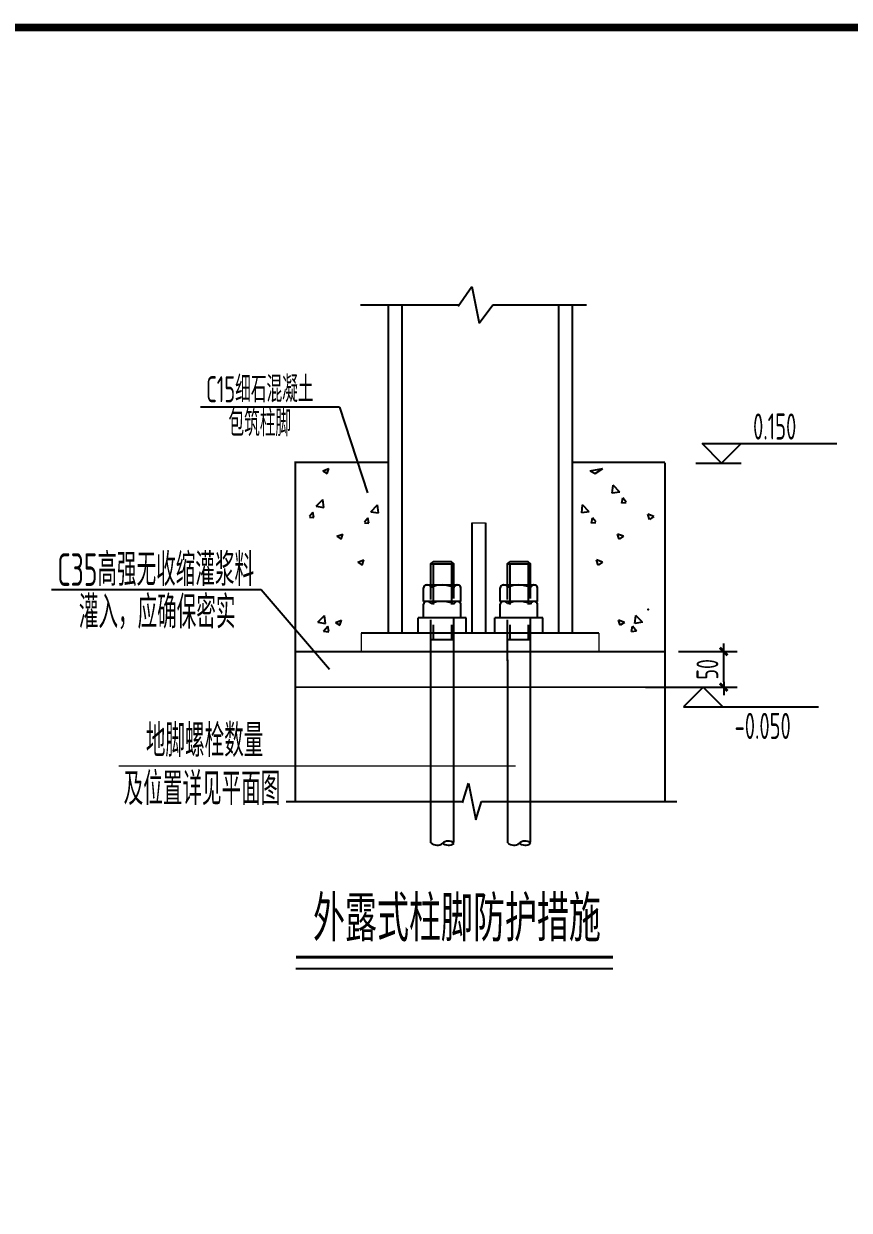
# Model space of a CAD drawing. Extents: x -17471 to 313636, y -71590 to 757901.
# Drawn here: x 228662 to 239712, y 239946 to 255820 of the extents above; entities that cross this region are included whole.
import ezdxf

# ---------------------------------------------------------------- set-up
doc = ezdxf.new("R2010")
doc.units = 0
doc.header["$LTSCALE"] = 1000
doc.header["$MEASUREMENT"] = 0
doc.linetypes.add('HIDDEN', pattern=[0.375, 0.25, -0.125])
for name, color, linetype in [('ADIM', 3, 'Continuous'), ('DIM', 3, 'Continuous'), ('FRAMING', 2, 'Continuous'), ('HIDDEN', 7, 'HIDDEN'), ('PUB_TITLE', 4, 'Continuous'), ('THICK', 6, 'Continuous'), ('THIN', 7, 'Continuous'), ('Z', 4, 'Continuous'), ('板负筋标注TEXT2', 6, 'Continuous')]:
    doc.layers.add(name, color=color, linetype=linetype)
doc.layers.add('TEXT', color=7, linetype='Continuous', lineweight=13)
doc.styles.add('TSSD_Dimension', font='Tssdeng.shx', dxfattribs={"width": 0.7, "bigfont": 'hztxt.shx'})
doc.styles.add('TSSD_NORM', font='Tssdeng.shx', dxfattribs={"width": 0.65, "bigfont": 'hztxt.shx'})
doc.styles.add('TSSD_REIN', font='Tssdeng.shx', dxfattribs={"width": 0.7, "bigfont": 'hztxt.shx'})
doc.dimstyles.new('TSSD_20_100', dxfattribs={"dimtxt": 400, "dimasz": 100, "dimexe": 250, "dimexo": 250, "dimgap": 100, "dimtad": 1, "dimdec": 0, "dimlfac": 0.2, "dimzin": 0, "dimdsep": 46, "dimtxsty": 'TSSD_Dimension', "dimblk": '_TSDBK', "dimcen": 0, "dimclrt": 7, "dimadec": 0, "dimazin": 0, "dimtfac": 1, "dimtdec": 0, "dimtix": 1, "dimtmove": 2, "dimatfit": 3, "dimldrblk": '_TSDBK', "dimfxl": 0, "dimtolj": 1, "dimtzin": 0, "dimarcsym": 0})

# ---------------------------------------------------------------- blocks, each defined once
blk = doc.blocks.new('_TSDBK')
blk.add_line((-1, 0), (1.5, 0))
at = {"const_width": 0.5}
blk.add_lwpolyline([(-0.7, -0.7), (0.7, 0.7)], dxfattribs=at)
blk = doc.blocks.new('*D316')
at = {"layer": 'Defpoints', "color": 0, "transparency": 16777216}
for p in [(2169778, -2376045), (2170859, -2376045), (2169778, -2376699)]:
    blk.add_point(p, dxfattribs=at)
at = {"layer": 'DIM', "color": 0, "lineweight": -2, "transparency": 16777216}
for p, q in [((2170028, -2376045), (2171109, -2376045)), ((2170859, -2376599), (2170859, -2376145)), ((2170028, -2376699), (2171109, -2376699))]:
    blk.add_line(p, q, dxfattribs=at)
at = {"layer": 'DIM', "color": 0, "lineweight": -2, "transparency": 16777216, "xscale": 100, "yscale": 100, "zscale": 100}
for p, rotation in [((2170859, -2376045), 90), ((2170859, -2376699), 270)]:
    blk.add_blockref('_TSDBK', p, dxfattribs=dict(at, rotation=rotation))
at = {"layer": 'DIM', "color": 7, "transparency": 16777216, "insert": (2170559, -2376372), "char_height": 400, "attachment_point": 5, "rotation": 90, "style": 'TSSD_Dimension'}
blk.add_mtext('\\A1;50', dxfattribs=at)
blk = doc.blocks.new('外露式柱脚防护措施')
for p, q in [((2165976.6, -2369699.3), (2166228.6, -2369338.5)), ((2166228.6, -2369338.5), (2166364.8, -2370010.5)), ((2164178.7, -2369674.5), (2165994, -2369674.5)), ((2164688.7, -2369674.5), (2164688.7, -2375708.7)), ((2164940.7, -2369674.5), (2164940.7, -2375708.7)), ((2166364.8, -2370010.5), (2166616.8, -2369674.5)), ((2166616.8, -2369674.5), (2168336.6, -2369674.5)), ((2167820.9, -2369674.5), (2167820.9, -2375708.7)), ((2168072.9, -2369674.5), (2168072.9, -2375708.7)), ((2166225.5, -2373680.1), (2166225.5, -2375708.7)), ((2166477.5, -2373680.1), (2166477.5, -2375708.7)), ((2168564.8, -2375708.7), (2164196.8, -2375708.7)), ((2166056.4, -2378824.5), (2166167.6, -2378463.6)), ((2166167.6, -2378463.6), (2166303.8, -2379135.6)), ((2162813.9, -2378799.6), (2166073.8, -2378799.6)), ((2166303.8, -2379135.6), (2166407.6, -2378799.6)), ((2166407.6, -2378799.6), (2169996.4, -2378799.6))]:
    blk.add_line(p, q)
at = {"const_width": 36}
for points in [[(2164688.7, -2372569.1), (2162983.8, -2372569.1), (2162983.8, -2378799.6)], [(2169777.8, -2372569.1), (2168072.9, -2372569.1)], [(2169777.8, -2372576.1), (2169777.8, -2378799.6)], [(2169777.8, -2376044.7), (2162983.8, -2376044.7)], [(2169777.8, -2376699.4), (2162983.8, -2376699.4)]]:
    blk.add_lwpolyline(points, dxfattribs=at)
for centre, start, end in [((2165590.4, -2379438.5), 226.47964, 309.44942), ((2165796.7, -2379692.2), 50.55058, 133.52036), ((2165796.7, -2379438.5), 226.47964, 309.44942), ((2167000.5, -2379438.5), 226.47964, 309.44942), ((2167206.8, -2379692.2), 50.55058, 133.52036), ((2167206.8, -2379438.5), 226.47964, 309.44942)]:
    blk.add_arc(centre, 164.2, start, end)
blk.add_point((2169470.1, -2375269.4))
at = {"layer": 'ADIM'}
for p, q in [((2163798.6, -2371552.4), (2161242, -2371552.4)), ((2163798.6, -2371552.4), (2164307.8, -2373128.8)), ((2162353.4, -2374912.1), (2158497.9, -2374912.1)), ((2163611.7, -2376376), (2162353.4, -2374912.1))]:
    blk.add_line(p, q, dxfattribs=at)
at = {"layer": 'FRAMING'}
for p, q in [((2165472.9, -2374431.8), (2165515, -2374399.2)), ((2165855.3, -2374399.2), (2165515, -2374399.2)), ((2165896.2, -2374431.8), (2165855.3, -2374399.2)), ((2166883, -2374431.8), (2166925, -2374399.2)), ((2167265.4, -2374399.2), (2166925, -2374399.2)), ((2167306.3, -2374431.8), (2167265.4, -2374399.2)), ((2165472.9, -2374431.8), (2165896.2, -2374431.8)), ((2165475.4, -2374820.7), (2165475.4, -2374427.8)), ((2165895.4, -2374820.7), (2165895.4, -2374427.8)), ((2166883, -2374431.8), (2167306.3, -2374431.8)), ((2166885.5, -2374820.7), (2166885.5, -2374427.8)), ((2167305.5, -2374820.7), (2167305.5, -2374427.8)), ((2165976.3, -2374822.7), (2165392.8, -2374822.7)), ((2167386.3, -2374822.7), (2166802.9, -2374822.7)), ((2165342.4, -2375125.1), (2165342.4, -2374873.1)), ((2166026.7, -2375125.1), (2166026.7, -2374873.1)), ((2166752.5, -2375125.1), (2166752.5, -2374873.1)), ((2167436.7, -2375125.1), (2167436.7, -2374873.1)), ((2166026.7, -2375125.1), (2165342.4, -2375125.1)), ((2165342.4, -2375427.3), (2165342.4, -2375175.3)), ((2165976.3, -2375124.9), (2165392.8, -2375124.9)), ((2166026.7, -2375427.3), (2166026.7, -2375175.3)), ((2167436.7, -2375125.1), (2166752.5, -2375125.1)), ((2166752.5, -2375427.3), (2166752.5, -2375175.3)), ((2167386.3, -2375124.9), (2166802.9, -2375124.9)), ((2167436.7, -2375427.3), (2167436.7, -2375175.3)), ((2165243, -2375708.7), (2165243, -2375423.4)), ((2166126, -2375423.4), (2165243, -2375423.4)), ((2166126, -2375708.7), (2166126, -2375423.4)), ((2166653.1, -2375708.7), (2166653.1, -2375423.4)), ((2167536.1, -2375423.4), (2166653.1, -2375423.4)), ((2167536.1, -2375708.7), (2167536.1, -2375423.4)), ((2165477.3, -2379557.6), (2165477.3, -2376195)), ((2165895.4, -2379539.8), (2165895.4, -2376195)), ((2166887.4, -2379557.6), (2166887.4, -2376195)), ((2167305.5, -2379539.8), (2167305.5, -2376195))]:
    blk.add_line(p, q, dxfattribs=at)
for centre, radius, start, end in [((2165392.8, -2374873.1), 50.4, 90, 180), ((2165407.2, -2374894.5), 73.5, 25.51716, 150.39539), ((2165680.2, -2375302.8), 481.8, 63.34777, 115.39202), ((2165962.2, -2374888.9), 67.9, 18.39312, 165.69445), ((2165976.3, -2374873.1), 50.4, 0, 90), ((2166802.9, -2374873.1), 50.4, 90, 180), ((2166817.3, -2374894.5), 73.5, 25.51716, 150.39539), ((2167090.3, -2375302.8), 481.8, 63.34777, 115.39202), ((2167372.3, -2374888.9), 67.9, 18.39312, 165.69445), ((2167386.3, -2374873.1), 50.4, 0, 90), ((2165392.8, -2375175.3), 50.4, 90, 180), ((2165407.2, -2375196.7), 73.5, 25.51716, 150.39539), ((2165680.2, -2375605), 481.8, 63.34777, 115.39202), ((2165962.2, -2375191.2), 67.9, 18.39312, 165.69445), ((2165976.3, -2375175.3), 50.4, 0, 90), ((2166802.9, -2375175.3), 50.4, 90, 180), ((2166817.3, -2375196.7), 73.5, 25.51716, 150.39539), ((2167090.3, -2375605), 481.8, 63.34777, 115.39202), ((2167372.3, -2375191.2), 67.9, 18.39312, 165.69445), ((2167386.3, -2375175.3), 50.4, 0, 90)]:
    blk.add_arc(centre, radius, start, end, dxfattribs=at)
at = {"layer": 'HIDDEN', "ltscale": 3}
for p, q in [((2165514.9, -2374427.8), (2165514.9, -2375822.5)), ((2165855.4, -2374427.8), (2165855.4, -2375822.5)), ((2166925, -2374427.8), (2166925, -2375822.5)), ((2167265.5, -2374427.8), (2167265.5, -2375822.5)), ((2165475.4, -2376212.7), (2165475.4, -2374820.7)), ((2165895.4, -2376195), (2165895.4, -2374820.7)), ((2166885.5, -2376212.7), (2166885.5, -2374820.7)), ((2167305.5, -2376195), (2167305.5, -2374820.7)), ((2165472.9, -2375822.5), (2165896.4, -2375822.5)), ((2166883, -2375822.5), (2167306.5, -2375822.5))]:
    blk.add_line(p, q, dxfattribs=at)
at = {"layer": 'TEXT'}
for p, q in [((2166225.5, -2373680.1), (2166477.5, -2373680.1)), ((2164196.8, -2375708.7), (2164196.8, -2376044.7)), ((2168564.8, -2375708.7), (2168564.8, -2376044.7)), ((2167028.6, -2378154), (2159738.4, -2378154))]:
    blk.add_line(p, q, dxfattribs=at)
at = {"layer": 'THICK', "linetype": 'Continuous', "const_width": 54}
blk.add_lwpolyline([(2162992.8, -2381660.8), (2168823.2, -2381660.8)], dxfattribs=at)
at = {"layer": 'THIN'}
for p, q in [((2170461.4, -2372223.1), (2172941.5, -2372223.1)), ((2170821.4, -2372583.1), (2170461.4, -2372223.1)), ((2170821.4, -2372583.1), (2171181.4, -2372223.1)), ((2170343.9, -2372583.1), (2171181.4, -2372583.1)), ((2169419, -2376699.4), (2170841.6, -2376699.4)), ((2170481.6, -2376699.4), (2170121.6, -2377059.4)), ((2170481.6, -2376699.4), (2170841.6, -2377059.4)), ((2170121.6, -2377059.4), (2172601.7, -2377059.4))]:
    blk.add_line(p, q, dxfattribs=at)
at = {"layer": 'THIN', "linetype": 'Continuous'}
blk.add_lwpolyline([(2162992.8, -2381869), (2168823.2, -2381869)], dxfattribs=at)
at = {"layer": 'Z', "linetype": 'Continuous'}
for p, q in [((2163492, -2372722.2), (2163602.3, -2372679.9)), ((2163492, -2372722.2), (2163570.4, -2372775.1)), ((2163570.1, -2372774.8), (2163602.1, -2372679.6)), ((2168401.8, -2372722.2), (2168639.6, -2372679.9)), ((2168401.8, -2372722.2), (2168498.3, -2372775.1)), ((2168498.6, -2372774.8), (2168639.9, -2372679.6)), ((2168948.2, -2373113.4), (2168808.1, -2373135.1)), ((2168808.4, -2373134.8), (2168825.8, -2372985.3)), ((2168948.2, -2373113.4), (2168825.5, -2372985.5)), ((2163365.8, -2373376.2), (2163488.5, -2373248.3)), ((2163505.6, -2373397.6), (2163488.2, -2373248.1)), ((2169068.1, -2373314.2), (2168987.6, -2373321.2)), ((2168987.8, -2373321), (2169006, -2373222.2)), ((2169068.1, -2373296.9), (2169005.8, -2373222.5)), ((2163245.8, -2373559.6), (2163308.2, -2373485.3)), ((2163326.2, -2373583.8), (2163308, -2373485)), ((2163365.8, -2373376.2), (2163505.9, -2373397.9)), ((2164373, -2373476.8), (2164495.7, -2373349)), ((2164373, -2373476.8), (2164513.1, -2373498.5)), ((2164512.8, -2373498.3), (2164495.4, -2373348.7)), ((2168388.6, -2373476.8), (2168248.6, -2373498.5)), ((2168248.8, -2373498.3), (2168266.2, -2373348.7)), ((2168388.6, -2373476.8), (2168266, -2373349)), ((2169574.1, -2373564.1), (2169463.8, -2373521.8)), ((2169496, -2373616.7), (2169464, -2373521.5)), ((2163245.8, -2373577), (2163326.4, -2373584)), ((2164253, -2373660.3), (2164315.4, -2373586)), ((2164253, -2373677.6), (2164333.6, -2373684.7)), ((2164333.4, -2373684.4), (2164315.2, -2373585.7)), ((2168508.6, -2373677.6), (2168428, -2373684.7)), ((2168428.2, -2373684.4), (2168446.4, -2373585.7)), ((2168508.6, -2373660.3), (2168446.2, -2373586)), ((2169574.1, -2373564.1), (2169495.7, -2373617)), ((2163747.1, -2373927.6), (2163857.4, -2373885.2)), ((2163747.1, -2373927.6), (2163825.4, -2373980.4)), ((2163825.2, -2373980.1), (2163857.1, -2373885)), ((2169014.5, -2373927.6), (2168904.2, -2373885.2)), ((2168936.4, -2373980.1), (2168904.5, -2373885)), ((2169014.5, -2373927.6), (2168936.2, -2373980.4)), ((2164131.5, -2374404.4), (2164241.8, -2374362.1)), ((2164131.5, -2374404.4), (2164209.9, -2374457.3)), ((2164209.6, -2374457), (2164241.6, -2374361.8)), ((2168630.1, -2374404.4), (2168519.8, -2374362.1)), ((2168552, -2374457), (2168520.1, -2374361.8)), ((2168630.1, -2374404.4), (2168551.7, -2374457.3)), ((2163398.3, -2375507.8), (2163520.9, -2375379.9)), ((2163398.3, -2375507.8), (2163538.3, -2375529.5)), ((2163538.1, -2375529.2), (2163520.7, -2375379.6)), ((2163725, -2375508.9), (2163835.3, -2375466.6)), ((2163725, -2375508.9), (2163803.4, -2375561.7)), ((2163803.1, -2375561.5), (2163835.1, -2375466.3)), ((2169036.6, -2375508.9), (2168926.3, -2375466.6)), ((2168958.5, -2375561.5), (2168926.6, -2375466.3)), ((2169036.6, -2375508.9), (2168958.3, -2375561.7)), ((2169363.4, -2375507.8), (2169223.3, -2375529.5)), ((2169223.5, -2375529.2), (2169240.9, -2375379.6)), ((2169363.4, -2375507.8), (2169240.7, -2375379.9)), ((2163502.7, -2375671.6), (2163578.7, -2375581.1)), ((2163502.7, -2375671.6), (2163596.9, -2375679.9)), ((2163596.6, -2375679.6), (2163578.4, -2375580.9)), ((2169258.9, -2375671.6), (2169164.7, -2375679.9)), ((2169165, -2375679.6), (2169183.2, -2375580.9)), ((2169258.9, -2375671.6), (2169183, -2375581.1))]:
    blk.add_line(p, q, dxfattribs=at)
at = {"layer": 'TEXT'}
for s, height, style, width, p in [('0.150', 480, 'TSSD_REIN', 0.6, (2171399.2, -2372149.9)), ('-0.050', 480, 'TSSD_REIN', 0.6, (2171059.4, -2377651.8)), ('外露式柱脚防护措施', 840, 'TSSD_NORM', 0.7, (2163308.9, -2381372.9))]:
    blk.add_text(s, height=height, dxfattribs=dict(at, style=style, width=width)).set_placement(p)
at = {"layer": '板负筋标注TEXT2', "color": 0, "style": 'TSSD_REIN', "width": 0.6}
for s, height, p in [('C15细石混凝土', 480, (2161343.1, -2371465)), ('包筑柱脚', 480, (2161754.2, -2372090.6)), ('C35高强无收缩灌浆料', 600, (2158606.7, -2374839.3)), ('灌入，应确保密实', 600, (2159003.4, -2375621.8)), ('地脚螺栓数量', 600, (2160235.7, -2377980.6)), ('及位置详见平面图', 600, (2159827.7, -2378866.9))]:
    blk.add_text(s, height=height, dxfattribs=at).set_placement(p)
at = {"layer": 'DIM'}
dim = blk.add_linear_dim(base=(2170859.3, -2376044.7), p1=(2169777.8, -2376699.4), p2=(2169777.8, -2376044.7), angle=90, text='50', dimstyle='TSSD_20_100', dxfattribs=at)
dim.commit()
dim.dimension.update_dxf_attribs({"geometry": '*D316', "text_midpoint": (2170559.3, -2376372.1)})

msp = doc.modelspace()

# ---------------------------------------------------------------- linework, layer by layer
at = {"layer": 'PUB_TITLE', "const_width": 100}
msp.add_lwpolyline([(190035.9, 215770.2), (245935.9, 215770.2), (245935.9, 255770.2), (190035.9, 255770.2)], close=True, dxfattribs=at)

# ---------------------------------------------------------------- block references
at = {"xscale": 0.7280477678571426, "yscale": 0.7280477678571426, "zscale": 0.7280477678571426}
msp.add_blockref('外露式柱脚防护措施', (-1342457.6, 1977295.2), dxfattribs=at)

doc.saveas('drawing.dxf')
